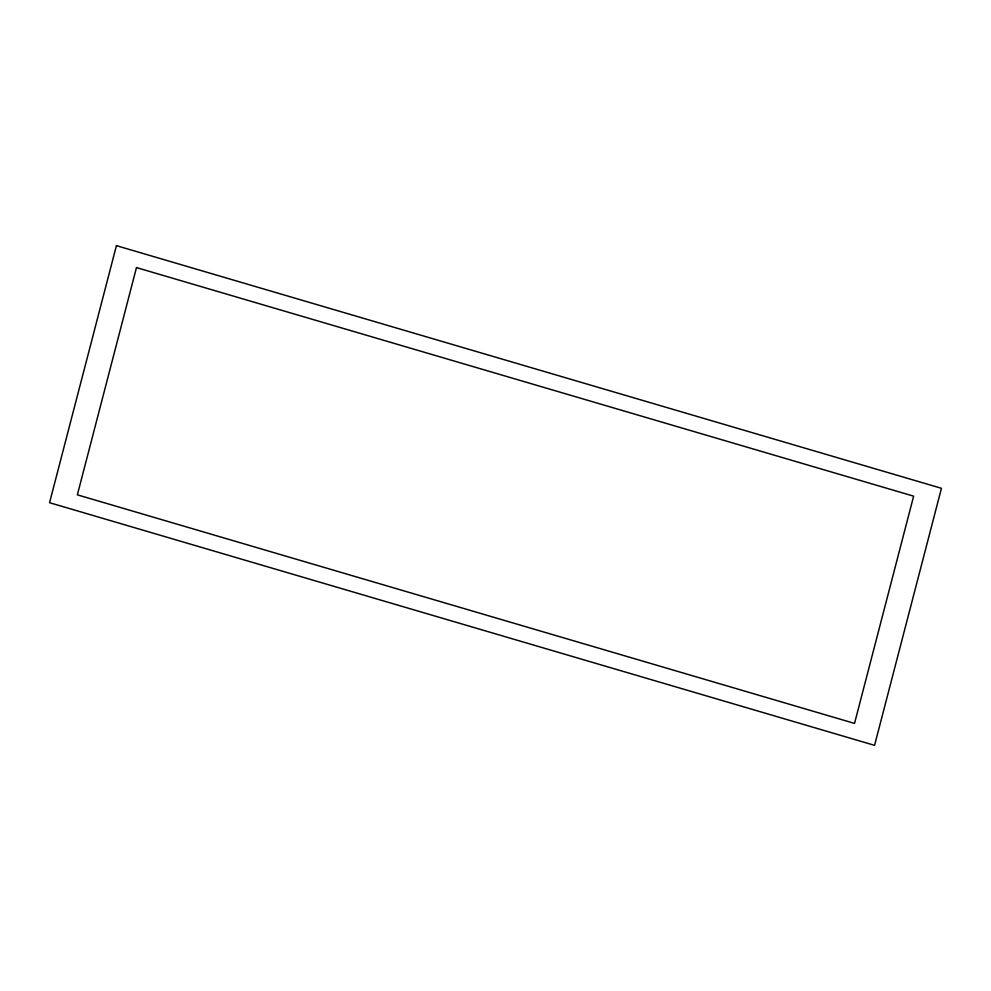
<?xml version="1.0" encoding="UTF-8"?>
<svg xmlns="http://www.w3.org/2000/svg" width="991" height="991" viewBox="0 0 991 991"><rect width="100%" height="100%" fill="white"/><g stroke="black" fill="none" stroke-linecap="round" stroke-linejoin="round"><path stroke-width="1.49" d="M116.43 245.657L49.55 502.697L874.57 745.343L941.45 488.303L116.43 245.657M136.473 267.595L77.36 494.831L854.527 723.405L913.64 496.169L136.473 267.595"/></g></svg>
